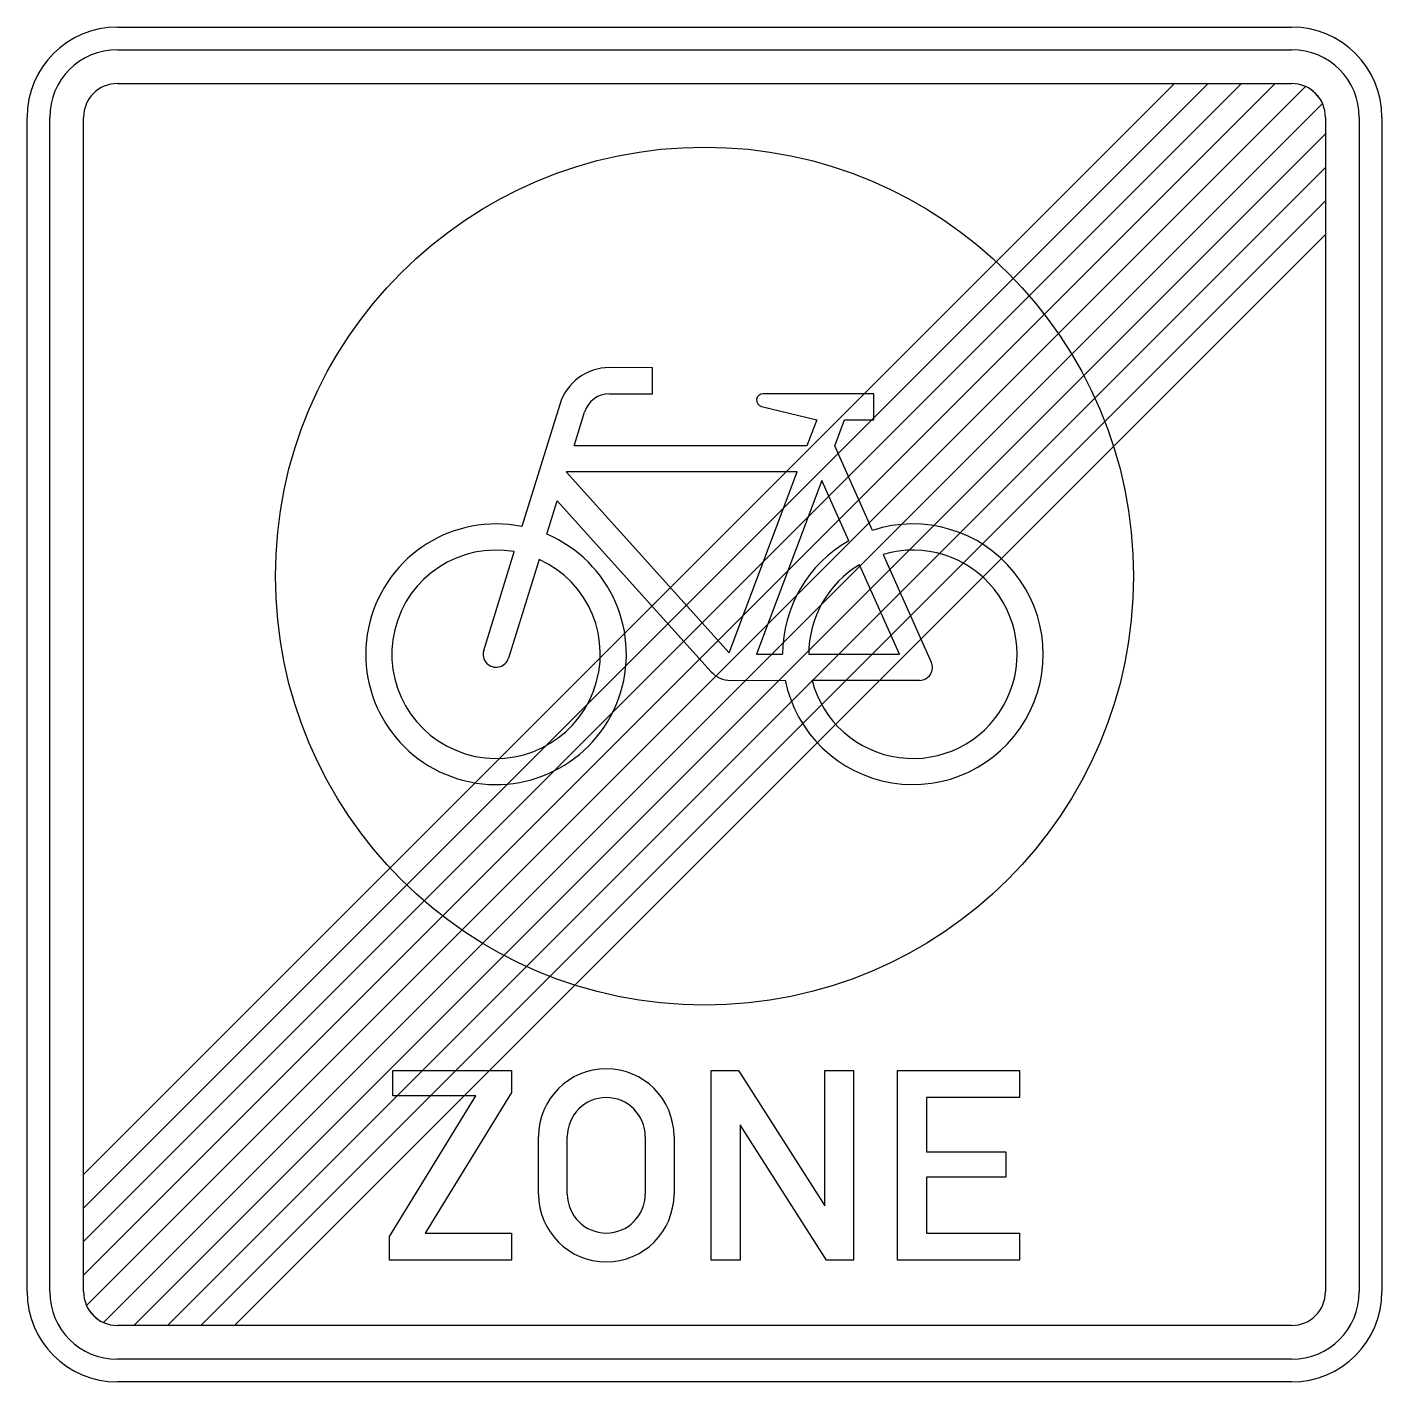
# Model space of a CAD drawing. Extents: x 0 to 600, y 0 to 600.
import ezdxf

# ---------------------------------------------------------------- set-up
doc = ezdxf.new("R2010")
doc.units = 0
doc.header["$LTSCALE"] = 25
doc.linetypes.add('AUSGEZOGEN', pattern=[0])
doc.layers.get('0').update_dxf_attribs({"linetype": 'AUSGEZOGEN'})

msp = doc.modelspace()

# ---------------------------------------------------------------- linework, layer by layer
for p, q in [((40, 600), (560, 600)), ((40, 590), (560, 590)), ((523.03, 575), (25, 76.97)), ((25, 91.82), (508.18, 575)), ((552.73, 575), (25, 47.27)), ((25, 62.12), (537.88, 575)), ((26.35, 33.77), (566.23, 573.65)), ((40, 575), (560, 575)), ((508.18, 575), (523.03, 575)), ((537.88, 575), (552.73, 575)), ((573.65, 566.23), (33.77, 26.35)), ((0, 40), (0, 560)), ((10, 40), (10, 560)), ((25, 40), (25, 560)), ((575, 560), (575, 40)), ((590, 560), (590, 40)), ((600, 560), (600, 40)), ((47.27, 25), (575, 552.73)), ((575, 552.73), (575, 537.88)), ((575, 537.88), (62.12, 25)), ((76.97, 25), (575, 523.03)), ((575, 523.03), (575, 508.18)), ((575, 508.18), (91.82, 25)), ((276.92, 449.16), (257.95, 449.2)), ((276.92, 437.62), (276.92, 449.16)), ((235.88, 432.93), (219.16, 378.8)), ((257.95, 437.65), (276.92, 437.62)), ((375, 437.62), (325.95, 437.65)), ((375, 426.08), (375, 437.62)), ((242.31, 414.54), (246.92, 429.52)), ((325.27, 431.93), (349.7, 426.08)), ((349.7, 426.08), (345.37, 414.54)), ((357.69, 414.54), (362.02, 426.08)), ((362.02, 426.08), (375, 426.08)), ((345.37, 414.54), (242.31, 414.54)), ((374.42, 377.11), (357.69, 414.54)), ((238.74, 403), (310.98, 322.85)), ((341.04, 403), (238.74, 403)), ((310.98, 322.85), (341.04, 403)), ((351.93, 399.16), (323.08, 322.23)), ((363.86, 372.45), (351.93, 399.16)), ((230.19, 375.39), (234.76, 390.18)), ((234.76, 390.18), (302.97, 314.52)), ((202.21, 323.95), (215.72, 367.68)), ((215.72, 367.68), (215.73, 367.7)), ((379.16, 366.49), (400.45, 318.8)), ((226.75, 364.28), (213.19, 320.55)), ((386.3, 322.23), (368.6, 361.85)), ((323.08, 322.23), (334.6, 322.25)), ((346.15, 322.23), (346.15, 322.23)), ((346.15, 322.23), (386.3, 322.23)), ((311.55, 310.7), (335.77, 310.71)), ((347.62, 310.7), (347.61, 310.71)), ((395.2, 310.7), (347.62, 310.7)), ((162, 126.67), (162, 137.92)), ((162, 137.92), (214.5, 137.92)), ((214.5, 137.92), (214.5, 128.17)), ((303, 53.92), (303, 137.92)), ((303, 137.92), (315, 137.92)), ((315, 137.92), (353.25, 77.92)), ((353.25, 77.92), (353.25, 137.92)), ((353.25, 137.92), (366, 137.92)), ((366, 137.92), (366, 53.92)), ((385.5, 53.92), (385.5, 137.92)), ((385.5, 137.92), (439.5, 137.92)), ((439.5, 137.92), (439.5, 125.92)), ((160.5, 64.42), (198.75, 126.67)), ((198.75, 126.67), (162, 126.67)), ((214.5, 128.17), (176.25, 65.92)), ((439.5, 125.92), (398.25, 125.92)), ((398.25, 125.92), (398.25, 101.92)), ((226.5, 83.17), (226.5, 108.67)), ((239.25, 83.17), (239.25, 108.67)), ((273.75, 108.67), (273.75, 83.17)), ((286.5, 108.67), (286.5, 83.17)), ((354, 53.92), (315.75, 113.92)), ((315.75, 113.92), (315.75, 53.92)), ((398.25, 101.92), (433.5, 101.92)), ((433.5, 101.92), (433.5, 90.67)), ((25, 76.97), (25, 91.82)), ((433.5, 90.67), (398.25, 90.67)), ((398.25, 90.67), (398.25, 65.92)), ((25, 47.27), (25, 62.12)), ((160.5, 53.92), (160.5, 64.42)), ((176.25, 65.92), (214.5, 65.92)), ((214.5, 65.92), (214.5, 53.92)), ((398.25, 65.92), (439.5, 65.92)), ((439.5, 65.92), (439.5, 53.92)), ((214.5, 53.92), (160.5, 53.92)), ((315.75, 53.92), (303, 53.92)), ((366, 53.92), (354, 53.92)), ((439.5, 53.92), (385.5, 53.92)), ((560, 25), (40, 25)), ((62.12, 25), (47.27, 25)), ((91.82, 25), (76.97, 25)), ((560, 10), (40, 10)), ((560, 0), (40, 0))]:
    msp.add_line(p, q)
msp.add_circle((300, 356.85), 190)
for centre, radius, start, end in [((40, 560), 40, 90, 180), ((560, 560), 40, 0, 90), ((40, 560), 30, 90, 180), ((560, 560), 30, 0, 90), ((40, 560), 15, 90, 180), ((560, 560), 15, 0, 90), ((560, 560), 15, 24.54, 65.46), ((257.95, 426.1), 23.1, 90, 162.8), ((257.95, 426.1), 11.55, 90, 162.8), ((325.95, 434.75), 2.9, 90, 256.53), ((207.7, 322.25), 57.7, 78.54, 427.06), ((392.3, 322.25), 57.7, 191.535, 468.055), ((392.3, 322.25), 57.7, 119.535, 180), ((207.7, 322.25), 46.15, 79.98, 425.62), ((392.3, 322.25), 46.15, 194.475, 466.54), ((392.3, 322.25), 46.15, 120.905, 180), ((207.7, 322.25), 5.75, 162.795, 342.8), ((395.2, 316.45), 5.75, 270, 384.07), ((311.55, 322.25), 11.55, 222.03, 270), ((256.5, 108.67), 30, 0, 180), ((256.5, 108.67), 17.25, 0, 180), ((256.5, 83.17), 30, 180, 360), ((256.5, 83.17), 17.25, 180, 360), ((40, 40), 40, 180, 270), ((40, 40), 30, 180, 270), ((40, 40), 15, 180, 270), ((560, 40), 40, 270, 360), ((560, 40), 30, 270, 360), ((560, 40), 15, 270, 360), ((40, 40), 15, 204.54, 245.46)]:
    msp.add_arc(centre, radius, start, end)

doc.saveas('drawing.dxf')
